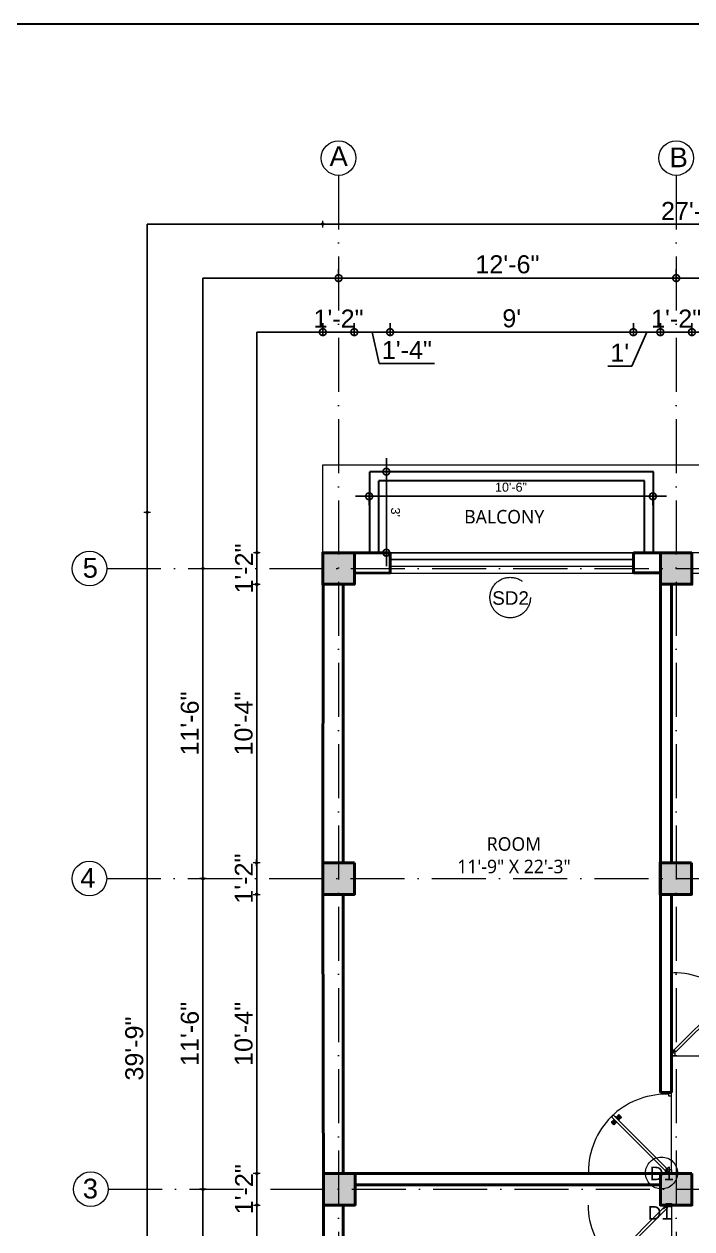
# Model space of a CAD drawing. Header units: inches. Extents: x -71 to 2682309, y -3332 to 801571.
# Drawn here: x 2669542 to 2669839, y 798607 to 799143 of the extents above; entities that cross this region are included whole.
import ezdxf

# ---------------------------------------------------------------- set-up
doc = ezdxf.new("R2010")
doc.units = ezdxf.units.IN
doc.header["$MEASUREMENT"] = 0
doc.header["$PDMODE"] = 99
for name, pattern in [('ACAD_ISO04W100', [30, 24, -3, 0, -3]), ('ACAD_ISO10W100', [18, 12, -3, 0, -3]), ('SOLID', [0])]:
    doc.linetypes.add(name, pattern=pattern)
for name, color, linetype, lineweight in [('BORDER', 5, 'Continuous', 60), ('CENTER  LINE RA', 10, 'ACAD_ISO04W100', 18), ('CONC. OUTLINE RA', 150, 'Continuous', 40), ('DOOR-WIN RA', 3, 'Continuous', 20), ('ele 4', 114, 'Continuous', 9), ('ELE2 RA', 130, 'Continuous', 20), ('Hatch', 254, 'Continuous', 9), ('HATCH RA', 8, 'Continuous', 9), ('PUERTAS', 7, 'Continuous', 13), ('TEXT RA', 254, 'Continuous', 20), ('TEXTURE EA', 8, 'ACAD_ISO10W100', 9), ('wall EA', 24, 'Continuous', 40), ('WALL__HALF_NEW', 42, 'Continuous', 30), ('Win EA', 114, 'Continuous', 5)]:
    doc.layers.add(name, color=color, linetype=linetype, lineweight=lineweight)
for name, color, linetype in [('HACTH', 7, 'Continuous'), ('lettring', 7, 'Continuous'), ('text EA', 7, 'Continuous')]:
    doc.layers.add(name, color=color, linetype=linetype)
doc.styles.add('DIM 8', font='arial.ttf', dxfattribs={"height": 8})
doc.styles.add('EAPL', font='arial.ttf', dxfattribs={"height": 8})
doc.styles.get("Standard").update_dxf_attribs({"font": 'arial.ttf'})
doc.dimstyles.new('Copy of DIM 8', dxfattribs={"dimtxt": 8, "dimasz": 1, "dimexe": 6, "dimexo": 18, "dimgap": 1.6875, "dimtad": 1, "dimdec": 0, "dimzin": 3, "dimdsep": 46, "dimlunit": 4, "dimtxsty": 'DIM 8', "dimblk": 'dot 2', "dimcen": 0.09375, "dimse1": 1, "dimse2": 1, "dimclrd": 1, "dimclre": 1, "dimclrt": 256, "dimadec": 0, "dimazin": 0, "dimtfac": 0.75, "dimtdec": 0, "dimtix": 1, "dimtmove": 1, "dimatfit": 3, "dimldrblk": 'DOT', "dimfxl": 1, "dimtolj": 1, "dimtzin": 0, "dimlwd": 9, "dimlwe": 9, "dimarcsym": 0})
doc.dimstyles.new('EA Copy of 1-8', dxfattribs={"dimtxt": 8, "dimasz": 6, "dimexe": 4, "dimexo": 6, "dimgap": 2, "dimtad": 1, "dimdec": 0, "dimzin": 0, "dimdsep": 46, "dimlunit": 3, "dimtxsty": 'EAPL', "dimblk": 'DOTSMALL', "dimcen": -0.09, "dimdle": 6, "dimclrd": 256, "dimclre": 256, "dimclrt": 256, "dimadec": 0, "dimazin": 0, "dimtfac": 8, "dimtdec": 0, "dimtix": 1, "dimtmove": 0, "dimatfit": 3, "dimldrblk": 'OPEN30', "dimfxl": 1, "dimfxlon": 1, "dimtolj": 1, "dimtzin": 0, "dimlwd": -1, "dimlwe": -1, "dimarcsym": 0})

# ---------------------------------------------------------------- blocks, each defined once
blk = doc.blocks.new('COLUMN')
at = {"layer": 'HACTH', "lineweight": 30, "transparency": 33554541}
h = blk.add_hatch(color=256, dxfattribs=at)
h.dxf.hatch_style = 1
h.paths.add_polyline_path([(2659104.19, 784576.38), (2659090.19, 784576.38), (2659090.19, 784562.38), (2659104.19, 784562.38)])
at = {"layer": 'CONC. OUTLINE RA'}
blk.add_lwpolyline([(2659090.19, 784576.38), (2659104.19, 784576.38), (2659104.19, 784562.38), (2659090.19, 784562.38)], close=True, dxfattribs=at)
blk = doc.blocks.new('3ft')
at = {"layer": 'PUERTAS', "color": 6}
for p, q in [((1.01, 2.52), (25.23, 26.74)), ((26.05, 25.92), (1.77, 1.64)), ((26.05, 25.92), (25.23, 26.74)), ((0, 2.4), (0, 0)), ((0.72, 2.4), (0, 2.4)), ((1.6, 0), (0, 0)), ((0.72, 1.52), (0.72, 2.44)), ((0.8, 1.52), (0.72, 1.52)), ((0.8, 1.52), (0.8, 2.41)), ((0.8, 1.2), (0.8, 1.52)), ((1.6, 1.2), (0.8, 1.2)), ((1.57, 1.84), (0.94, 2.47)), ((1.63, 1.89), (0.97, 2.55)), ((1.63, 1.89), (1.57, 1.84)), ((1.77, 1.64), (1.57, 1.84)), ((1.6, 0), (1.6, 1.2)), ((34.4, 0), (34.4, 1.2)), ((34.4, 1.2), (35.2, 1.2)), ((34.4, 0), (36, 0)), ((35.2, 1.2), (35.2, 2.4)), ((35.2, 2.4), (36, 2.4)), ((36, 0), (36, 2.4))]:
    blk.add_line(p, q, dxfattribs=at)
at = {"layer": 'PUERTAS', "color": 8}
for p, q in [((22.57, 24.94), (21.65, 25.68)), ((22.63, 24.99), (21.69, 25.75)), ((22.74, 25.1), (21.84, 25.9)), ((22.13, 26.28), (21.98, 26.13)), ((22.88, 25.24), (22.01, 26.06)), ((22.13, 26.28), (22.27, 26.42)), ((22.29, 26.41), (22.27, 26.42)), ((23.16, 25.52), (22.34, 26.39)), ((23.3, 25.66), (22.5, 26.56)), ((23.41, 25.77), (22.65, 26.71)), ((22.69, 24.32), (23.02, 24.83)), ((23.46, 25.83), (22.72, 26.75)), ((22.95, 24.96), (22.84, 25.07)), ((22.98, 24.99), (22.86, 25.1)), ((23.03, 25.04), (22.91, 25.15)), ((22.91, 24.53), (23.1, 24.91)), ((23.11, 25.12), (22.99, 25.23)), ((23.13, 24.76), (23.18, 24.99)), ((23.28, 25.3), (23.17, 25.41)), ((23.36, 25.37), (23.25, 25.49)), ((23.31, 24.94), (23.28, 25.08)), ((23.41, 25.43), (23.3, 25.54)), ((23.46, 25.09), (23.32, 25.13)), ((23.44, 25.45), (23.33, 25.56)), ((23.64, 25.27), (23.41, 25.22)), ((23.87, 25.49), (23.49, 25.3)), ((24.08, 25.71), (23.57, 25.38)), ((23.63, 23.38), (24.14, 23.72)), ((23.84, 23.6), (24.22, 23.79)), ((24.07, 23.82), (24.3, 23.88)), ((24.25, 24), (24.39, 23.97)), ((24.25, 23.26), (24.99, 22.34)), ((24.27, 23.64), (24.38, 23.53)), ((24.3, 23.67), (24.41, 23.56)), ((24.3, 23.32), (25.06, 22.38)), ((24.35, 23.72), (24.46, 23.61)), ((24.4, 24.15), (24.43, 24.01)), ((24.41, 23.43), (25.2, 22.53)), ((24.43, 23.8), (24.54, 23.69)), ((24.58, 24.33), (24.52, 24.1)), ((24.55, 23.57), (25.37, 22.7)), ((24.6, 23.97), (24.72, 23.86)), ((24.8, 24.56), (24.61, 24.18)), ((25.02, 24.77), (24.68, 24.26)), ((24.68, 24.05), (24.79, 23.94)), ((24.73, 24.1), (24.85, 23.99)), ((24.76, 24.13), (24.87, 24.02)), ((24.83, 23.85), (25.7, 23.03)), ((24.97, 23.99), (25.87, 23.2)), ((25.08, 24.1), (26.02, 23.34)), ((25.14, 24.15), (26.06, 23.41)), ((25.58, 22.82), (25.43, 22.67)), ((25.58, 22.82), (25.73, 22.97)), ((25.72, 22.98), (25.73, 22.97)), ((0, 0), (36, 0))]:
    blk.add_line(p, q, dxfattribs=at)
at = {"layer": 'PUERTAS', "color": 1}
for p, q in [((21.67, 25.73), (22.17, 26.23)), ((22.49, 24.95), (21.67, 25.61)), ((21.7, 25.82), (22.14, 26.26)), ((21.73, 25.79), (21.7, 25.82)), ((22.58, 26.7), (22.14, 26.26)), ((22.67, 26.73), (22.17, 26.23)), ((22.61, 26.67), (22.58, 26.7)), ((22.6, 24.96), (23.02, 25.38)), ((22.61, 24.25), (22.92, 24.72)), ((22.62, 24.13), (22.61, 24.14)), ((22.7, 25.07), (22.71, 25.06)), ((23.45, 25.91), (22.79, 26.73)), ((22.82, 25.06), (23.08, 25.32)), ((22.94, 24.95), (22.83, 25.07)), ((22.92, 24.72), (22.92, 24.72)), ((22.93, 24.94), (23.19, 25.21)), ((22.93, 24.84), (22.93, 24.83)), ((23.44, 25.81), (23.02, 25.38)), ((23.34, 25.58), (23.08, 25.32)), ((23.46, 25.47), (23.19, 25.21)), ((23.33, 25.7), (23.34, 25.69)), ((23.45, 25.46), (23.33, 25.57)), ((23.44, 23.31), (23.45, 23.3)), ((23.56, 23.3), (24.03, 23.61)), ((23.57, 25.47), (23.57, 25.47)), ((24.15, 25.79), (23.68, 25.48)), ((23.68, 25.48), (23.68, 25.48)), ((24.03, 23.61), (24.03, 23.62)), ((24.14, 23.62), (24.14, 23.62)), ((24.25, 23.62), (24.51, 23.89)), ((24.27, 25.78), (24.26, 25.79)), ((24.26, 23.29), (24.69, 23.71)), ((24.26, 23.63), (24.37, 23.52)), ((24.26, 23.18), (24.92, 22.37)), ((24.37, 23.52), (24.63, 23.77)), ((24.37, 23.4), (24.37, 23.4)), ((24.78, 24.15), (24.51, 23.89)), ((24.89, 24.03), (24.63, 23.77)), ((25.11, 24.14), (24.69, 23.71)), ((24.77, 24.14), (24.88, 24.03)), ((24.79, 24.38), (24.78, 24.37)), ((24.78, 24.26), (24.78, 24.26)), ((25.1, 24.84), (24.79, 24.38)), ((25, 24.03), (25, 24.03)), ((25.04, 22.36), (25.54, 22.86)), ((25.09, 24.96), (25.1, 24.95)), ((25.1, 22.42), (25.13, 22.39)), ((25.13, 22.39), (25.57, 22.83)), ((25.22, 24.14), (26.03, 23.48)), ((26.04, 23.37), (25.54, 22.86)), ((26.01, 23.27), (25.57, 22.83)), ((25.98, 23.3), (26.01, 23.27))]:
    blk.add_line(p, q, dxfattribs=at)
at = {"layer": 'PUERTAS', "color": 2}
for p, q in [((21.99, 26.11), (21.98, 26.13)), ((25.42, 22.68), (25.43, 22.67))]:
    blk.add_line(p, q, dxfattribs=at)
at = {"layer": 'PUERTAS', "color": 6}
for radius in [0.155, 0.0752]:
    blk.add_circle((0.82, 2.56), radius, dxfattribs=at)
blk.add_arc((0.82, 2.56), 34.38, 359.7285, 90.0333, dxfattribs=at)
at = {"layer": 'PUERTAS', "color": 1}
for centre, start, end in [((22.54, 25.01), 231.0764, 315), ((22.67, 24.2), 135, 225), ((22.73, 26.68), 38.9236, 135), ((22.77, 25.12), 225, 315), ((22.99, 24.89), 135, 219.7428), ((22.87, 24.78), 315, 39.7428), ((23.28, 25.63), 315, 45), ((23.39, 25.86), 315, 38.9236), ((23.51, 23.36), 225, 315), ((23.51, 25.41), 50.2572, 135), ((23.62, 25.53), 230.2572, 315), ((24.09, 23.56), 50.2572, 135), ((24.2, 23.68), 230.2572, 315), ((24.2, 25.73), 45, 135), ((24.32, 23.23), 135, 218.9236), ((24.42, 23.46), 135, 225), ((24.84, 24.31), 135, 219.7428), ((24.72, 24.21), 315, 39.7428), ((24.94, 23.98), 45, 135), ((24.98, 22.42), 218.9236, 315), ((25.04, 24.89), 315, 45), ((25.17, 24.08), 51.0764, 135), ((25.98, 23.42), 315, 51.0764)]:
    blk.add_arc(centre, 0.08, start, end, dxfattribs=at)
blk = doc.blocks.new('*U327')
at = {"color": 3, "xscale": -1}
blk.add_blockref('3ft', (42, 0), dxfattribs=at)
blk = doc.blocks.new('_DotSmall')
at = {"color": 0, "linetype": 'ByBlock', "const_width": 0.5}
blk.add_lwpolyline([(-0.0625, 0, 1), (0.0625, 0, 1)], format="xyb", close=True, dxfattribs=at)
blk = doc.blocks.new('*D1983')
at = {"layer": 'Defpoints', "color": 0, "transparency": 16777216}
for p in [(2669688.66, 799005.8), (2669674.7, 798925.8), (2669688.66, 798925.8)]:
    blk.add_point(p, dxfattribs=at)
at = {"layer": 'lettring', "transparency": 16777216}
for p, q in [((2669674.7, 799004.8), (2669674.7, 799009.8)), ((2669688.66, 799004.8), (2669688.66, 799009.8)), ((2669674.7, 799005.8), (2669668.7, 799005.8)), ((2669674.7, 799005.8), (2669688.66, 799005.8)), ((2669688.66, 799005.8), (2669694.66, 799005.8))]:
    blk.add_line(p, q, dxfattribs=at)
at = {"layer": 'lettring', "transparency": 16777216, "xscale": 6, "yscale": 6, "zscale": 6}
for p, rotation in [((2669674.7, 799005.8), 359.9998547587706), ((2669688.66, 799005.8), 179.9998547587706)]:
    blk.add_blockref('_DotSmall', p, dxfattribs=dict(at, rotation=rotation))
at = {"layer": 'lettring', "transparency": 16777216, "insert": (2669681.68, 799011.82), "char_height": 8, "attachment_point": 5, "rotation": 359.9999, "style": 'EAPL'}
blk.add_mtext('\\A1;1\'-2"', dxfattribs=at)
blk = doc.blocks.new('_Open30')
at = {"color": 0, "linetype": 'ByBlock', "lineweight": -2}
for p, q in [((-1, 0.268), (0, 0)), ((0, 0), (-1, -0.268)), ((0, 0), (-1, 0))]:
    blk.add_line(p, q, dxfattribs=at)
blk = doc.blocks.new('*D1984')
at = {"layer": 'Defpoints', "color": 0, "transparency": 16777216}
for p in [(2669704.59, 799005.8), (2669688.66, 798925.8), (2669704.59, 798925.81)]:
    blk.add_point(p, dxfattribs=at)
at = {"layer": 'lettring', "transparency": 16777216}
for p, q in [((2669688.66, 799004.8), (2669688.66, 799009.8)), ((2669704.59, 799004.8), (2669704.59, 799009.8)), ((2669682.66, 799005.8), (2669710.59, 799005.8)), ((2669696.63, 799005.8), (2669699.78, 798991.89)), ((2669699.78, 798991.89), (2669724.29, 798991.89))]:
    blk.add_line(p, q, dxfattribs=at)
at = {"layer": 'lettring', "transparency": 16777216, "xscale": 6, "yscale": 6, "zscale": 6}
for p, rotation in [((2669688.66, 799005.8), 179.9998547587933), ((2669704.59, 799005.8), 359.9998547587933)]:
    blk.add_blockref('_DotSmall', p, dxfattribs=dict(at, rotation=rotation))
at = {"layer": 'lettring', "transparency": 16777216, "insert": (2669712.03, 798997.91), "char_height": 8, "attachment_point": 5, "rotation": 359.9999, "style": 'EAPL'}
blk.add_mtext('\\A1;1\'-4"', dxfattribs=at)
blk = doc.blocks.new('*D1985')
at = {"layer": 'Defpoints', "color": 0, "transparency": 16777216}
for p in [(2669812.59, 799005.8), (2669704.59, 798925.81), (2669812.59, 798925.8)]:
    blk.add_point(p, dxfattribs=at)
at = {"layer": 'lettring', "transparency": 16777216}
for p, q in [((2669704.59, 799004.8), (2669704.59, 799009.8)), ((2669812.59, 799004.8), (2669812.59, 799009.8)), ((2669698.59, 799005.8), (2669818.59, 799005.8))]:
    blk.add_line(p, q, dxfattribs=at)
at = {"layer": 'lettring', "transparency": 16777216, "xscale": 6, "yscale": 6, "zscale": 6}
for p, rotation in [((2669704.59, 799005.8), 179.9998547587933), ((2669812.59, 799005.8), 359.9998547587933)]:
    blk.add_blockref('_DotSmall', p, dxfattribs=dict(at, rotation=rotation))
at = {"layer": 'lettring', "transparency": 16777216, "insert": (2669758.59, 799011.89), "char_height": 8, "attachment_point": 5, "rotation": 359.9999, "style": 'EAPL'}
blk.add_mtext("\\A1;9'", dxfattribs=at)
blk = doc.blocks.new('*D1986')
at = {"layer": 'Defpoints', "color": 0, "transparency": 16777216}
for p in [(2669824.59, 799005.8), (2669812.59, 798925.8), (2669824.59, 798925.8)]:
    blk.add_point(p, dxfattribs=at)
at = {"layer": 'lettring', "transparency": 16777216}
for p, q in [((2669812.59, 799004.8), (2669812.59, 799009.8)), ((2669824.59, 799004.8), (2669824.59, 799009.8)), ((2669806.59, 799005.8), (2669830.59, 799005.8)), ((2669818.59, 799005.8), (2669811.85, 798990.63)), ((2669811.85, 798990.63), (2669801.24, 798990.63))]:
    blk.add_line(p, q, dxfattribs=at)
at = {"layer": 'lettring', "transparency": 16777216, "xscale": 6, "yscale": 6, "zscale": 6}
for p, rotation in [((2669812.59, 799005.8), 179.9998547587933), ((2669824.59, 799005.8), 359.9998547587933)]:
    blk.add_blockref('_DotSmall', p, dxfattribs=dict(at, rotation=rotation))
at = {"layer": 'lettring', "transparency": 16777216, "insert": (2669806.55, 798996.64), "char_height": 8, "attachment_point": 5, "rotation": 359.9999, "style": 'EAPL'}
blk.add_mtext("\\A1;1'", dxfattribs=at)
blk = doc.blocks.new('*D1987')
at = {"layer": 'Defpoints', "color": 0, "transparency": 16777216}
for p in [(2669838.59, 799005.8), (2669824.59, 798925.8), (2669838.59, 798925.8)]:
    blk.add_point(p, dxfattribs=at)
at = {"layer": 'lettring', "transparency": 16777216}
for p, q in [((2669824.59, 799004.8), (2669824.59, 799009.8)), ((2669838.59, 799004.8), (2669838.59, 799009.8)), ((2669824.59, 799005.8), (2669818.59, 799005.8)), ((2669824.59, 799005.8), (2669838.59, 799005.8)), ((2669838.59, 799005.8), (2669844.59, 799005.8))]:
    blk.add_line(p, q, dxfattribs=at)
at = {"layer": 'lettring', "transparency": 16777216, "xscale": 6, "yscale": 6, "zscale": 6}
for p, rotation in [((2669824.59, 799005.8), 359.9998547587933), ((2669838.59, 799005.8), 179.9998547587933)]:
    blk.add_blockref('_DotSmall', p, dxfattribs=dict(at, rotation=rotation))
at = {"layer": 'lettring', "transparency": 16777216, "insert": (2669831.59, 799011.82), "char_height": 8, "attachment_point": 5, "rotation": 359.9999, "style": 'EAPL'}
blk.add_mtext('\\A1;1\'-2"', dxfattribs=at)
blk = doc.blocks.new('*D1988')
at = {"layer": 'Defpoints', "color": 0, "transparency": 16777216}
for p in [(2669861.59, 799005.8), (2669838.59, 798925.8), (2669861.59, 798925.8)]:
    blk.add_point(p, dxfattribs=at)
at = {"layer": 'lettring', "transparency": 16777216}
for p, q in [((2669838.59, 799004.8), (2669838.59, 799009.8)), ((2669861.59, 799004.8), (2669861.59, 799009.8)), ((2669832.59, 799005.8), (2669867.59, 799005.8)), ((2669850.09, 799005.8), (2669852.39, 798988.57)), ((2669852.39, 798988.57), (2669883.12, 798988.57))]:
    blk.add_line(p, q, dxfattribs=at)
at = {"layer": 'lettring', "transparency": 16777216, "xscale": 6, "yscale": 6, "zscale": 6}
for p, rotation in [((2669838.59, 799005.8), 179.9998547587933), ((2669861.59, 799005.8), 359.9998547587933)]:
    blk.add_blockref('_DotSmall', p, dxfattribs=dict(at, rotation=rotation))
at = {"layer": 'lettring', "transparency": 16777216, "insert": (2669867.76, 798994.59), "char_height": 8, "attachment_point": 5, "rotation": 359.9999, "style": 'EAPL'}
blk.add_mtext('\\A1;1\'-11"', dxfattribs=at)
blk = doc.blocks.new('*D1992')
at = {"layer": 'Defpoints', "color": 0, "transparency": 16777216}
for p in [(2669699.58, 798943.82), (2669702.91, 798943.82), (2669699.59, 798907.81)]:
    blk.add_point(p, dxfattribs=at)
at = {"layer": 'lettring', "transparency": 16777216}
for p, q in [((2669702.91, 798901.81), (2669702.91, 798949.82)), ((2669702.91, 798943.82), (2669706.91, 798943.83)), ((2669702.91, 798907.81), (2669706.91, 798907.81))]:
    blk.add_line(p, q, dxfattribs=at)
at = {"layer": 'lettring', "transparency": 16777216, "xscale": 6, "yscale": 6, "zscale": 6}
for p, rotation in [((2669702.91, 798943.82), 90.00632698819943), ((2669702.91, 798907.81), 270.0063269881994)]:
    blk.add_blockref('_DotSmall', p, dxfattribs=dict(at, rotation=rotation))
at = {"layer": 'lettring', "transparency": 16777216, "insert": (2669706.95, 798925.82), "char_height": 8, "attachment_point": 5, "rotation": 270.0063, "style": 'EAPL'}
blk.add_mtext("\\A1;{\\H0.5x;3'}", dxfattribs=at)
blk = doc.blocks.new('*D1950')
at = {"layer": 'Defpoints', "color": 0, "transparency": 16777216}
for p in [(2669695.27, 798942.87), (2669821.27, 798942.87), (2669821.27, 798932.87)]:
    blk.add_point(p, dxfattribs=at)
at = {"layer": 'lettring', "transparency": 16777216}
for p, q in [((2669689.27, 798932.87), (2669827.27, 798932.87)), ((2669695.27, 798933.87), (2669695.27, 798928.87)), ((2669821.27, 798933.87), (2669821.27, 798928.87))]:
    blk.add_line(p, q, dxfattribs=at)
at = {"layer": 'lettring', "transparency": 16777216, "xscale": 6, "yscale": 6, "zscale": 6, "rotation": 180}
blk.add_blockref('_DotSmall', (2669695.27, 798932.87), dxfattribs=at)
at = {"layer": 'lettring', "transparency": 16777216, "xscale": 6, "yscale": 6, "zscale": 6}
blk.add_blockref('_DotSmall', (2669821.27, 798932.87), dxfattribs=at)
at = {"layer": 'lettring', "transparency": 16777216, "insert": (2669758.27, 798936.91), "char_height": 8, "attachment_point": 5, "style": 'EAPL'}
blk.add_mtext('\\A1;{\\H0.5x;10\'-6"}', dxfattribs=at)
blk = doc.blocks.new('*D1940')
at = {"layer": 'Defpoints', "color": 0, "transparency": 16777216}
for p in [(2669831.62, 799029.8), (2669681.72, 798918.57), (2669831.62, 798918.57)]:
    blk.add_point(p, dxfattribs=at)
at = {"layer": 'lettring', "transparency": 16777216}
for p, q in [((2669681.72, 799028.8), (2669681.72, 799033.8)), ((2669831.62, 799028.8), (2669831.62, 799033.8)), ((2669675.72, 799029.8), (2669837.62, 799029.8))]:
    blk.add_line(p, q, dxfattribs=at)
at = {"layer": 'lettring', "transparency": 16777216, "xscale": 6, "yscale": 6, "zscale": 6, "rotation": 180}
blk.add_blockref('_DotSmall', (2669681.72, 799029.8), dxfattribs=at)
at = {"layer": 'lettring', "transparency": 16777216, "xscale": 6, "yscale": 6, "zscale": 6}
blk.add_blockref('_DotSmall', (2669831.62, 799029.8), dxfattribs=at)
at = {"layer": 'lettring', "transparency": 16777216, "insert": (2669756.67, 799035.89), "char_height": 8, "attachment_point": 5, "style": 'EAPL'}
blk.add_mtext('\\A1;12\'-6"', dxfattribs=at)
blk = doc.blocks.new('dot1')
at = {"layer": 'Hatch'}
h = blk.add_hatch(color=256, dxfattribs=at)
edge = h.paths.add_edge_path()
edge.add_arc((0, 0), 1, 0, 360)
for p, q in [((3, 0), (-3, 0)), ((0, 3), (0, -3))]:
    blk.add_line(p, q, dxfattribs=at)
blk.add_circle((0, 0), 1, dxfattribs=at)
blk = doc.blocks.new('dot 2')
at = {"layer": 'Hatch', "xscale": 0.5, "yscale": 0.5, "zscale": 0.5}
blk.add_blockref('dot1', (0, 0), dxfattribs=at)
blk = doc.blocks.new('*D1941')
at = {"layer": 'Defpoints', "color": 0, "transparency": 16777216}
for p in [(2669996.6, 799029.8), (2669831.62, 798918.8), (2669996.6, 798901.03)]:
    blk.add_point(p, dxfattribs=at)
at = {"layer": 'lettring', "color": 1, "lineweight": 9, "transparency": 16777216}
blk.add_line((2669832.62, 799029.8), (2669995.6, 799029.8), dxfattribs=at)
at = {"layer": 'lettring', "color": 1, "lineweight": 9, "transparency": 16777216, "rotation": 180}
blk.add_blockref('dot 2', (2669831.62, 799029.8), dxfattribs=at)
at = {"layer": 'lettring', "color": 1, "lineweight": 9, "transparency": 16777216}
blk.add_blockref('dot 2', (2669996.6, 799029.8), dxfattribs=at)
at = {"layer": 'lettring', "transparency": 16777216, "insert": (2669914.11, 799035.58), "char_height": 8, "attachment_point": 5, "style": 'DIM 8'}
blk.add_mtext('\\A1;13\'-9"', dxfattribs=at)
blk = doc.blocks.new('_Dot')
at = {"color": 0, "linetype": 'ByBlock', "lineweight": -2}
blk.add_line((-0.5, 0), (-1, 0), dxfattribs=at)
at = {"color": 0, "linetype": 'ByBlock', "const_width": 0.5}
blk.add_lwpolyline([(-0.25, 0, 1), (0.25, 0, 1)], format="xyb", close=True, dxfattribs=at)
blk = doc.blocks.new('*D1942')
at = {"layer": 'Defpoints', "color": 0, "transparency": 16777216}
for p in [(2670003.56, 799053.8), (2669674.66, 798925.8), (2670003.56, 798925.8)]:
    blk.add_point(p, dxfattribs=at)
at = {"layer": 'lettring', "color": 1, "lineweight": 9, "transparency": 16777216}
blk.add_line((2669675.66, 799053.8), (2670002.56, 799053.8), dxfattribs=at)
at = {"layer": 'lettring', "color": 1, "lineweight": 9, "transparency": 16777216, "rotation": 180}
blk.add_blockref('dot 2', (2669674.66, 799053.8), dxfattribs=at)
at = {"layer": 'lettring', "color": 1, "lineweight": 9, "transparency": 16777216}
blk.add_blockref('dot 2', (2670003.56, 799053.8), dxfattribs=at)
at = {"layer": 'lettring', "transparency": 16777216, "insert": (2669839.11, 799059.58), "char_height": 8, "attachment_point": 5, "style": 'DIM 8'}
blk.add_mtext('\\A1;27\'-5"', dxfattribs=at)
blk = doc.blocks.new('*D1960')
at = {"layer": 'Defpoints', "color": 0, "transparency": 16777216}
for p in [(2669674.66, 798907.8), (2669645.45, 798893.8), (2669674.85, 798893.8)]:
    blk.add_point(p, dxfattribs=at)
at = {"layer": 'lettring', "color": 1, "lineweight": 9, "transparency": 16777216}
for p, q in [((2669645.45, 798908.8), (2669645.45, 798909.8)), ((2669645.45, 798907.8), (2669645.45, 798893.8)), ((2669645.45, 798892.8), (2669645.45, 798891.8))]:
    blk.add_line(p, q, dxfattribs=at)
for p, rotation in [((2669645.45, 798907.8), 270), ((2669645.45, 798893.8), 90)]:
    blk.add_blockref('dot 2', p, dxfattribs=dict(at, rotation=rotation))
at = {"layer": 'lettring', "transparency": 16777216, "insert": (2669639.74, 798900.8), "char_height": 8, "attachment_point": 5, "rotation": 90, "style": 'DIM 8'}
blk.add_mtext('\\A1;1\'-2"', dxfattribs=at)
blk = doc.blocks.new('*D1961')
at = {"layer": 'Defpoints', "color": 0, "transparency": 16777216}
for p in [(2669674.85, 798893.8), (2669645.32, 798770.07), (2669674.72, 798770.07)]:
    blk.add_point(p, dxfattribs=at)
at = {"layer": 'lettring', "color": 1, "lineweight": 9, "transparency": 16777216}
blk.add_line((2669645.32, 798892.8), (2669645.32, 798771.07), dxfattribs=at)
for p, rotation in [((2669645.32, 798893.8), 90), ((2669645.32, 798770.07), 270)]:
    blk.add_blockref('dot 2', p, dxfattribs=dict(at, rotation=rotation))
at = {"layer": 'lettring', "transparency": 16777216, "insert": (2669639.55, 798831.94), "char_height": 8, "attachment_point": 5, "rotation": 90, "style": 'DIM 8'}
blk.add_mtext('\\A1;10\'-4"', dxfattribs=at)
blk = doc.blocks.new('*D1962')
at = {"layer": 'Defpoints', "color": 0, "transparency": 16777216}
for p in [(2669674.72, 798770.07), (2669645.33, 798756.07), (2669674.72, 798756.07)]:
    blk.add_point(p, dxfattribs=at)
at = {"layer": 'lettring', "color": 1, "lineweight": 9, "transparency": 16777216}
for p, q in [((2669645.33, 798771.07), (2669645.33, 798772.07)), ((2669645.33, 798770.07), (2669645.33, 798756.07)), ((2669645.33, 798755.07), (2669645.33, 798754.07))]:
    blk.add_line(p, q, dxfattribs=at)
for p, rotation in [((2669645.33, 798770.07), 270), ((2669645.33, 798756.07), 90)]:
    blk.add_blockref('dot 2', p, dxfattribs=dict(at, rotation=rotation))
at = {"layer": 'lettring', "transparency": 16777216, "insert": (2669639.62, 798763.07), "char_height": 8, "attachment_point": 5, "rotation": 90, "style": 'DIM 8'}
blk.add_mtext('\\A1;1\'-2"', dxfattribs=at)
blk = doc.blocks.new('*D1963')
at = {"layer": 'Defpoints', "color": 0, "transparency": 16777216}
for p in [(2669674.72, 798756.07), (2669645.33, 798632.08), (2669674.96, 798632.08)]:
    blk.add_point(p, dxfattribs=at)
at = {"layer": 'lettring', "color": 1, "lineweight": 9, "transparency": 16777216}
blk.add_line((2669645.33, 798755.07), (2669645.33, 798633.08), dxfattribs=at)
for p, rotation in [((2669645.33, 798756.07), 90), ((2669645.33, 798632.08), 270)]:
    blk.add_blockref('dot 2', p, dxfattribs=dict(at, rotation=rotation))
at = {"layer": 'lettring', "transparency": 16777216, "insert": (2669639.55, 798694.08), "char_height": 8, "attachment_point": 5, "rotation": 90, "style": 'DIM 8'}
blk.add_mtext('\\A1;10\'-4"', dxfattribs=at)
blk = doc.blocks.new('*D1964')
at = {"layer": 'Defpoints', "color": 0, "transparency": 16777216}
for p in [(2669674.96, 798632.08), (2669645.45, 798618.07), (2669675.02, 798618.07)]:
    blk.add_point(p, dxfattribs=at)
at = {"layer": 'lettring', "color": 1, "lineweight": 9, "transparency": 16777216}
for p, q in [((2669645.45, 798633.08), (2669645.45, 798634.08)), ((2669645.45, 798632.08), (2669645.45, 798618.07)), ((2669645.45, 798617.07), (2669645.45, 798616.07))]:
    blk.add_line(p, q, dxfattribs=at)
for p, rotation in [((2669645.45, 798632.08), 270), ((2669645.45, 798618.07), 90)]:
    blk.add_blockref('dot 2', p, dxfattribs=dict(at, rotation=rotation))
at = {"layer": 'lettring', "transparency": 16777216, "insert": (2669639.74, 798625.08), "char_height": 8, "attachment_point": 5, "rotation": 90, "style": 'DIM 8'}
blk.add_mtext('\\A1;1\'-2"', dxfattribs=at)
blk = doc.blocks.new('*D1967')
at = {"layer": 'Defpoints', "color": 0, "transparency": 16777216}
for p in [(2669681.72, 798900.8), (2669621.45, 798763.07), (2669681.72, 798763.07)]:
    blk.add_point(p, dxfattribs=at)
at = {"layer": 'lettring', "color": 1, "lineweight": 9, "transparency": 16777216}
blk.add_line((2669621.45, 798899.8), (2669621.45, 798764.07), dxfattribs=at)
for p, rotation in [((2669621.45, 798900.8), 90), ((2669621.45, 798763.07), 270)]:
    blk.add_blockref('dot 2', p, dxfattribs=dict(at, rotation=rotation))
at = {"layer": 'lettring', "transparency": 16777216, "insert": (2669615.68, 798831.94), "char_height": 8, "attachment_point": 5, "rotation": 90, "style": 'DIM 8'}
blk.add_mtext('\\A1;11\'-6"', dxfattribs=at)
blk = doc.blocks.new('*D1968')
at = {"layer": 'Defpoints', "color": 0, "transparency": 16777216}
for p in [(2669681.72, 798763.07), (2669621.45, 798625.07), (2669682.02, 798625.07)]:
    blk.add_point(p, dxfattribs=at)
at = {"layer": 'lettring', "color": 1, "lineweight": 9, "transparency": 16777216}
blk.add_line((2669621.45, 798762.07), (2669621.45, 798626.07), dxfattribs=at)
for p, rotation in [((2669621.45, 798763.07), 90), ((2669621.45, 798625.07), 270)]:
    blk.add_blockref('dot 2', p, dxfattribs=dict(at, rotation=rotation))
at = {"layer": 'lettring', "transparency": 16777216, "insert": (2669615.68, 798694.07), "char_height": 8, "attachment_point": 5, "rotation": 90, "style": 'DIM 8'}
blk.add_mtext('\\A1;11\'-6"', dxfattribs=at)
blk = doc.blocks.new('*D1969')
at = {"layer": 'Defpoints', "color": 0, "transparency": 16777216}
for p in [(2669682.02, 798625.07), (2669621.45, 798456.3), (2669682.01, 798456.3)]:
    blk.add_point(p, dxfattribs=at)
at = {"layer": 'lettring', "color": 1, "lineweight": 9, "transparency": 16777216}
blk.add_line((2669621.45, 798624.07), (2669621.45, 798457.3), dxfattribs=at)
for p, rotation in [((2669621.45, 798625.07), 90), ((2669621.45, 798456.3), 270)]:
    blk.add_blockref('dot 2', p, dxfattribs=dict(at, rotation=rotation))
at = {"layer": 'lettring', "transparency": 16777216, "insert": (2669615.74, 798540.69), "char_height": 8, "attachment_point": 5, "rotation": 90, "style": 'DIM 8'}
blk.add_mtext('\\A1;14\'-1"', dxfattribs=at)

msp = doc.modelspace()

# ---------------------------------------------------------------- linework, layer by layer
at = {"layer": 'BORDER', "lineweight": 30}
msp.add_lwpolyline([(2670631.06, 799142.64), (2669094.96, 799142.64), (2667654.44, 799142.64), (2667654.44, 798094.24), (2667654.44, 797051.99), (2669094.96, 797051.99), (2670631.06, 797051.99)], dxfattribs=at)
at = {"layer": 'CENTER  LINE RA', "linetype": 'ACAD_ISO10W100', "ltscale": 2}
for p, q in [((2669681.72, 799075.45), (2669681.72, 798199.2)), ((2669831.62, 799075.45), (2669831.62, 798199.2)), ((2669578.8, 798900.8), (2670099.69, 798900.8)), ((2669578.72, 798763.07), (2670099.62, 798763.07)), ((2669579.33, 798625.07), (2670100.22, 798625.07))]:
    msp.add_line(p, q, dxfattribs=at)
at = {"layer": 'Defpoints'}
for points in [[(2669596.71, 799053.8), (2670081.42, 799053.8), (2670081.42, 798223.4), (2669596.71, 798223.4)], [(2669621.45, 799029.8), (2670056.68, 799029.8), (2670056.68, 798248.14), (2669621.45, 798248.14)], [(2669645.45, 799005.8), (2670032.68, 799005.8), (2670032.68, 798272.14), (2669645.45, 798272.14)]]:
    msp.add_lwpolyline(points, close=True, dxfattribs=at)
at = {"layer": 'DOOR-WIN RA'}
for p, q in [((2669704.59, 798907.81), (2669812.59, 798907.82)), ((2669704.59, 798904.81), (2669812.59, 798904.82)), ((2669704.59, 798901.81), (2669812.59, 798901.82)), ((2669704.59, 798898.81), (2669812.59, 798898.82))]:
    msp.add_line(p, q, dxfattribs=at)
at = {"layer": 'ele 4', "linetype": 'SOLID'}
for p, q in [((2669824.59, 798907.8), (2669688.7, 798907.8)), ((2669812.59, 798904.81), (2669704.59, 798904.81)), ((2669989.6, 798907.8), (2669838.59, 798907.8)), ((2669688.7, 798898.78), (2669824.59, 798898.78)), ((2669704.59, 798901.78), (2669812.59, 798901.78)), ((2669838.59, 798898.78), (2669989.6, 798898.78))]:
    msp.add_line(p, q, dxfattribs=at)
at = {"layer": 'ELE2 RA'}
for p, q in [((2669674.66, 798946.8), (2670003.56, 798946.82)), ((2669674.66, 798907.8), (2669674.66, 798946.8))]:
    msp.add_line(p, q, dxfattribs=at)
at = {"layer": 'TEXTURE EA', "linetype": 'ByBlock', "ltscale": 2}
for centre in [(2669681.72, 799083.14), (2669831.62, 799083.14), (2669571.11, 798900.8), (2669571.03, 798763.07), (2669571.64, 798625.07)]:
    msp.add_circle(centre, 7.69, dxfattribs=at)
at = {"layer": 'TEXTURE EA', "linetype": 'ACAD_ISO10W100', "ltscale": 4}
for centre, radius in [((2669757.9, 798887.9), 8.99), ((2669825.11, 798632.3), 7.09)]:
    msp.add_circle(centre, radius, dxfattribs=at)
at = {"layer": 'wall EA'}
for p, q in [((2669704.59, 798907.81), (2669688.66, 798907.8)), ((2669704.59, 798898.81), (2669704.59, 798907.81)), ((2669812.59, 798898.82), (2669812.59, 798907.82)), ((2669812.59, 798907.82), (2669824.56, 798907.82)), ((2669688.63, 798898.82), (2669704.59, 798898.81)), ((2669695.59, 798898.81), (2669695.59, 798898.82)), ((2669812.59, 798898.82), (2669824.56, 798898.82)), ((2669674.72, 798770.07), (2669674.85, 798893.8)), ((2669683.67, 798770.07), (2669683.67, 798893.8)), ((2669824.61, 798893.8), (2669824.61, 798668.07)), ((2669829.61, 798770.07), (2669829.61, 798893.8)), ((2669674.99, 798614.79), (2669674.72, 798756.07)), ((2669683.67, 798632.07), (2669683.67, 798756.07)), ((2669829.61, 798684.32), (2669829.61, 798756.07)), ((2669829.61, 798668.07), (2669829.61, 798684.32)), ((2669829.61, 798668.07), (2669824.61, 798668.07)), ((2669674.96, 798632.08), (2669675.02, 798632.08)), ((2669689.02, 798632.07), (2669824.59, 798632.07)), ((2669689.02, 798627.07), (2669824.59, 798627.07)), ((2669675.01, 798463.3), (2669675.01, 798618.79)), ((2669683.67, 798463.3), (2669683.67, 798618.07))]:
    msp.add_line(p, q, dxfattribs=at)
at = {"layer": 'WALL__HALF_NEW'}
for p, q in [((2669695.59, 798907.81), (2669695.58, 798943.82)), ((2669821.59, 798943.82), (2669695.58, 798943.82)), ((2669821.59, 798907.82), (2669821.59, 798943.82)), ((2669699.59, 798907.81), (2669699.59, 798939.82)), ((2669817.59, 798939.82), (2669699.59, 798939.82)), ((2669817.59, 798907.8), (2669817.59, 798939.82))]:
    msp.add_line(p, q, dxfattribs=at)

# ---------------------------------------------------------------- block references
at = {"layer": 'HATCH RA', "lineweight": 30, "rotation": 270}
for p in [(1885112.32, 3457997.99), (1885262.21, 3457997.99), (1885112.34, 3457860.26), (1885262.09, 3457860.26), (1885112.64, 3457722.26), (1885262.21, 3457722.26)]:
    msp.add_blockref('COLUMN', p, dxfattribs=at)
at = {"layer": 'Win EA', "yscale": 0.9999536188852896}
for p, xscale, zscale, rotation in [((2669871.61, 798684.32), -0.9999536188852894, 0.9999536188852894, 359.9995031579402), ((2669829.61, 798674.07), -0.9999536188852896, 0.9999536188852894, 89.99950316861236), ((2669829.61, 798576.8), 0.9999536188852896, 0.9999536188852896, 89.99950316856432)]:
    msp.add_blockref('*U327', p, dxfattribs=dict(at, xscale=xscale, zscale=zscale, rotation=rotation))

# ---------------------------------------------------------------- texts
at = {"layer": 'text EA', "char_height": 6, "attachment_point": 2}
for s, insert, width in [('{\\fTrebuchet MS|b0|i0|c0|p34;BALCONY}', (2669755.27, 798926.81), 82.6088), ('SD2', (2669758.07, 798890.7), 11.1695), ('{\\fTrebuchet MS|b0|i0|c0|p34;ROOM \\P11\'-9" X 22\'-3"}', (2669759.58, 798781.44), 84.336), ('D1', (2669825.28, 798635.09), 11.1695), ('D1', (2669824.34, 798617.61), 11.1695)]:
    msp.add_mtext(s, dxfattribs=dict(at, insert=insert, width=width))
at = {"layer": 'TEXT RA', "char_height": 8.76, "attachment_point": 1}
for s, insert in [('A', (2669677.67, 799088.32)), ('B', (2669828.66, 799087.82)), ('5', (2669568.05, 798905.48)), ('4', (2669566.98, 798767.75)), ('3', (2669568.08, 798629.75))]:
    msp.add_mtext_dynamic_manual_height_columns(s, width=8.7644, gutter_width=43.82, heights=[0], dxfattribs=dict(at, insert=insert))

# ---------------------------------------------------------------- dimensions: what is measured, and where the dimension line sits
at = {"layer": 'lettring'}
for base, p1, p2, dimstyle, picture, middle in [((2670003.56, 799053.8), (2669674.66, 798925.8), (2670003.56, 798925.8), 'Copy of DIM 8', '*D1942', (2669839.11, 799059.58)), ((2669831.62, 799029.8), (2669681.72, 798918.57), (2669831.62, 798918.57), 'EA Copy of 1-8', '*D1940', (2669756.67, 799035.89)), ((2669996.6, 799029.8), (2669831.62, 798918.8), (2669996.6, 798901.03), 'Copy of DIM 8', '*D1941', (2669914.11, 799035.58))]:
    dim = msp.add_linear_dim(base=base, p1=p1, p2=p2, dimstyle=dimstyle, dxfattribs=at)
    dim.commit()
    dim.dimension.update_dxf_attribs({"geometry": picture, "text_midpoint": middle})
dim = msp.add_aligned_dim(p1=(2669674.7, 798925.8), p2=(2669688.66, 798925.8), distance=80, dimstyle='EA Copy of 1-8', dxfattribs=at)
dim.commit()
dim.dimension.update_dxf_attribs({"geometry": '*D1983', "text_midpoint": (2669681.68, 799011.82)})
for base, p1, p2, picture, middle in [((2669812.59, 799005.8), (2669704.59, 798925.81), (2669812.59, 798925.8), '*D1985', (2669758.59, 799011.89)), ((2669838.59, 799005.8), (2669824.59, 798925.8), (2669838.59, 798925.8), '*D1987', (2669831.59, 799011.82))]:
    dim = msp.add_linear_dim(base=base, p1=p1, p2=p2, angle=179.9999, dimstyle='EA Copy of 1-8', override={"dimtmove": 1}, dxfattribs=at)
    dim.commit()
    dim.dimension.update_dxf_attribs({"geometry": picture, "text_midpoint": middle})
for base, p1, p2, picture, middle in [((2669704.59, 799005.8), (2669688.66, 798925.8), (2669704.59, 798925.81), '*D1984', (2669701.78, 798991.89)), ((2669824.59, 799005.8), (2669812.59, 798925.8), (2669824.59, 798925.8), '*D1986', (2669809.85, 798990.63)), ((2669861.59, 799005.8), (2669838.59, 798925.8), (2669861.59, 798925.8), '*D1988', (2669854.39, 798988.57))]:
    dim = msp.add_linear_dim(base=base, p1=p1, p2=p2, angle=179.9999, dimstyle='EA Copy of 1-8', override={"dimtmove": 1}, dxfattribs=at)
    dim.commit()
    dim.dimension.update_dxf_attribs({"geometry": picture, "text_midpoint": middle, "dimtype": 160})
dim = msp.add_aligned_dim(p1=(2669699.59, 798907.81), p2=(2669699.58, 798943.82), distance=-3.32, text='{\\H0.5x;<>}', dimstyle='EA Copy of 1-8', dxfattribs=at)
dim.commit()
dim.dimension.update_dxf_attribs({"geometry": '*D1992', "text_midpoint": (2669706.95, 798925.82)})
dim = msp.add_linear_dim(base=(2669821.27, 798932.87), p1=(2669695.27, 798942.87), p2=(2669821.27, 798942.87), text='{\\H0.5x;<>}', dimstyle='EA Copy of 1-8', dxfattribs=at)
dim.commit()
dim.dimension.update_dxf_attribs({"geometry": '*D1950', "text_midpoint": (2669758.27, 798936.91)})
msp.add_linear_dim(base=(2669596.71, 798925.8), p1=(2669675.01, 798449.3), p2=(2669674.66, 798925.8), angle=90, text='39\'-9"', dimstyle='Copy of DIM 8', dxfattribs=at).render()
for base, p1, p2, picture, middle in [((2669645.45, 798893.8), (2669674.66, 798907.8), (2669674.85, 798893.8), '*D1960', (2669639.74, 798900.8)), ((2669621.45, 798763.07), (2669681.72, 798900.8), (2669681.72, 798763.07), '*D1967', (2669615.68, 798831.94)), ((2669645.32, 798770.07), (2669674.85, 798893.8), (2669674.72, 798770.07), '*D1961', (2669639.55, 798831.94)), ((2669645.33, 798756.07), (2669674.72, 798770.07), (2669674.72, 798756.07), '*D1962', (2669639.62, 798763.07)), ((2669621.45, 798625.07), (2669681.72, 798763.07), (2669682.02, 798625.07), '*D1968', (2669615.68, 798694.07)), ((2669645.33, 798632.08), (2669674.72, 798756.07), (2669674.96, 798632.08), '*D1963', (2669639.55, 798694.08)), ((2669645.45, 798618.07), (2669674.96, 798632.08), (2669675.02, 798618.07), '*D1964', (2669639.74, 798625.08)), ((2669621.45, 798456.3), (2669682.02, 798625.07), (2669682.01, 798456.3), '*D1969', (2669615.74, 798540.69))]:
    dim = msp.add_linear_dim(base=base, p1=p1, p2=p2, angle=90, dimstyle='Copy of DIM 8', dxfattribs=at)
    dim.commit()
    dim.dimension.update_dxf_attribs({"geometry": picture, "text_midpoint": middle})

doc.saveas('drawing.dxf')
